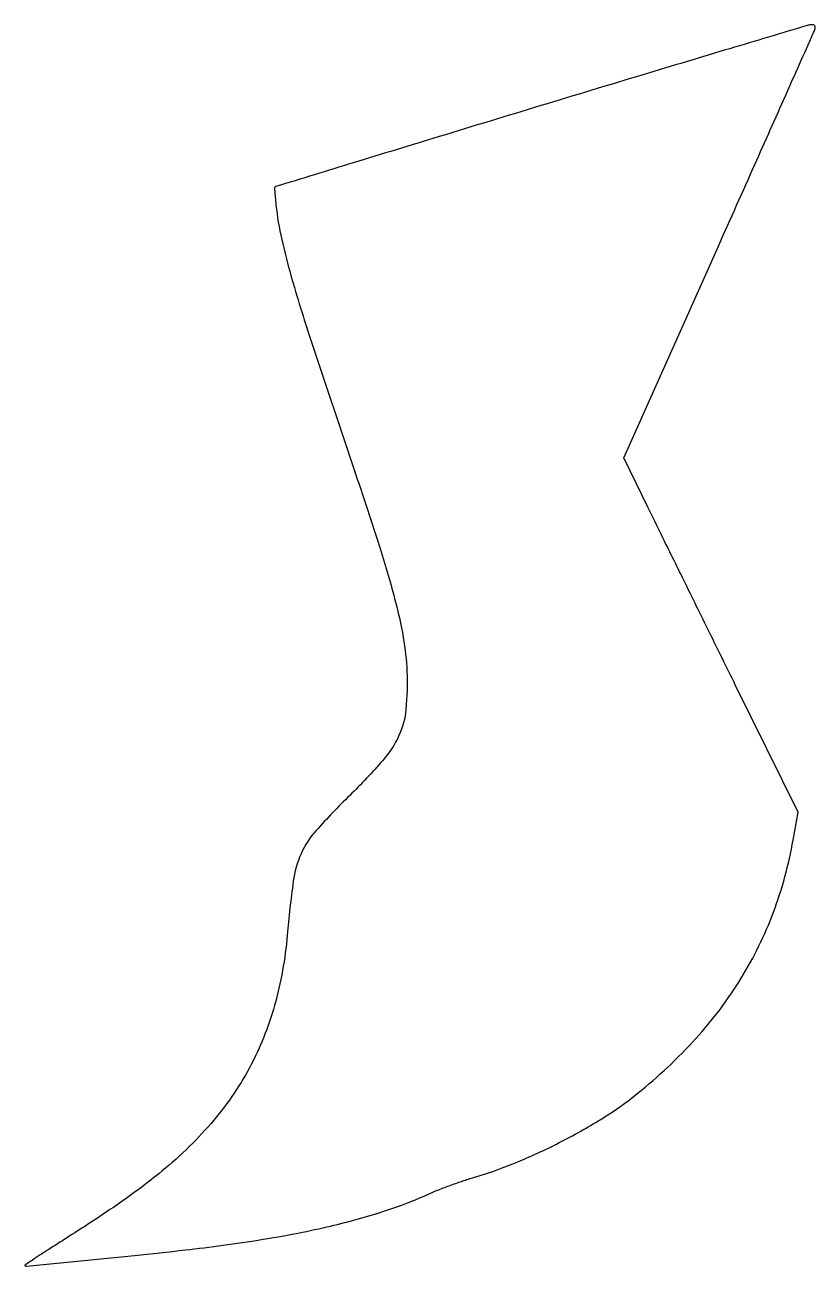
# Model space of a CAD drawing. Extents: x 0 to 283, y 0 to 444.
import ezdxf

# ---------------------------------------------------------------- set-up
doc = ezdxf.new("R2010")
doc.units = 0

msp = doc.modelspace()

# ---------------------------------------------------------------- linework, layer by layer
msp.add_lwpolyline([(184.697227, 415.010113, 0.000242), (148.323539, 403.947785, 0.0004), (117.649043, 394.575701, 0.000012), (89.895659, 386.07106, 0.139283), (89.57539, 385.863893, 0.19896), (89.467634, 385.546257, 0.002575), (89.619755, 383.403769, 0.00698), (89.845594, 380.901014, 0.004465), (90.174465, 378, 0.028376), (92.406189, 365.633833, 0.013444), (96.605832, 349.983841, 0.007764), (103.856761, 326.918774, 0.001649), (117.236752, 287, -0.003804), (126.869643, 257.844169, -0.013383), (132.41859, 238.885249, -0.020595), (135.502562, 224.882633, -0.034146), (136.797782, 212.861625, -0.03195), (136.458982, 199.209462, -0.085861), (133.970244, 189.853733, -0.07256), (128.214283, 180.994228, -0.018324), (116.372532, 168.476882, 0.016045), (104.343229, 155.876809, 0.07763), (98.976628, 147.599078, 0.071412), (96.17523, 137.770404, 0.012356), (94.039721, 118.5, -0.046599), (89.50735, 93.419987, -0.055608), (80.532787, 71.146054, -0.055139), (66.795011, 51.249207, -0.044647), (48.10637, 33.232007, -0.009595), (40.76049, 27.546303, -0.009159), (33.088528, 22.055549, -0.006763), (23.393127, 15.573257, -0.002359), (9.268976, 6.498371, 0.002752), (5.745838, 4.230814, 0.004634), (2.817906, 2.284585, 0.000884), (0.28598, 0.560997, 0.469786), (0.270601, 0.396065, 0.224314), (0.79938, 0.206589, 0.000098), (20.234174, 2.106415, 0.001577), (39.422223, 4.047029, 0.001881), (57.5, 6.001759, 0.01139), (84.768181, 9.68474, 0.017444), (108.176859, 14.233255, 0.020128), (128.167008, 19.702323, 0.030406), (145, 26.194408, -0.014232), (148.18828, 27.544002, -0.006119), (152.512501, 29.170309, -0.006049), (157.162797, 30.791229, -0.007949), (161.446812, 32.151239, 0.025902), (176.472554, 37.522115, 0.020131), (192.214563, 44.843728, 0.02039), (207.012564, 53.245323, 0.030299), (219.156143, 61.873081, 0.038517), (240.119525, 81.61112, 0.046918), (256.31443, 103.149099, 0.048412), (267.826396, 126.726439, 0.045736), (274.85807, 152.529049), (276.616369, 162.494117), (254.181712, 207.997058, -0.000102), (244.953029, 226.724688, -0.000103), (235.775573, 245.367648, -0.0001), (227.797595, 261.590678, -0.000424), (223.026503, 271.318339), (214.305951, 289.136679), (248.157278, 364.818339, 0.000226), (261.175498, 393.958655, 0.000365), (272.230184, 418.782575, 0.000049), (282.048446, 440.879316, 0.026689), (282.57169, 442.25, 0.057318), (282.732214, 443.055149, 0.185426), (282.581874, 443.569431, 0.187594), (282.127665, 443.847176, 0.058816), (281.317388, 443.89622, 0.058358), (279.886285, 443.645215, 0.000074), (252.185543, 435.368116, 0.000658), (221.174198, 426.052337, 0.000405)], format="xyb", close=True)

doc.saveas('drawing.dxf')
